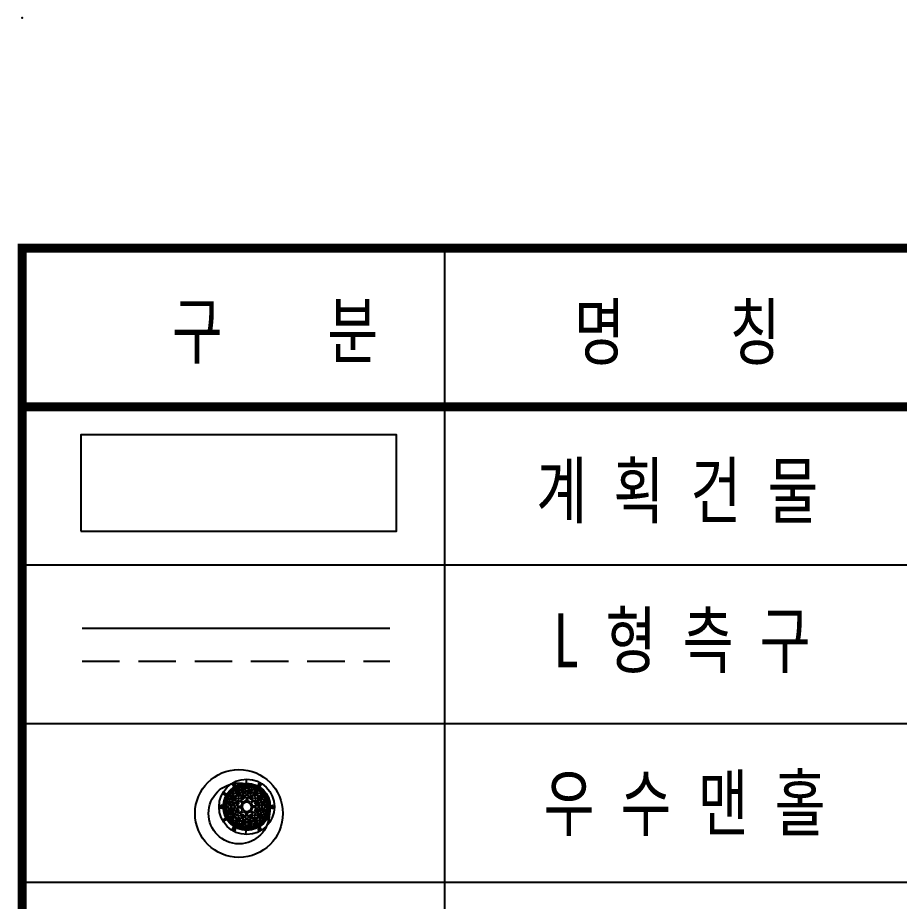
# Model space of a CAD drawing. Header units: millimetres. Extents: x 252222657 to 254795153, y 504225591 to 504550014.
# Drawn here: x 252222657 to 252252033, y 504257620 to 504287051 of the extents above; entities that cross this region are included whole.
import ezdxf
from ezdxf.enums import TextEntityAlignment as Align

# ---------------------------------------------------------------- set-up
doc = ezdxf.new("R2010")
doc.units = ezdxf.units.MM
doc.set_wipeout_variables(frame=1)
doc.linetypes.add('DASHED2', pattern=[0.375, 0.25, -0.125])
doc.linetypes.add('HIDDEN', pattern=[2, 1, -1])
doc.layers.add('0-계획-범례', color=7, linetype='Continuous')
doc.layers.add('k-시트문자', color=7, linetype='Continuous')
doc.styles.add('울릉도M', font='')
doc.styles.get('울릉도M').set_extended_font_data('DotumChe')

# ---------------------------------------------------------------- blocks, each defined once
blk = doc.blocks.new('A$C2EBA0C70')
at = {"layer": '0-계획-범례', "color": 251}
for p, q in [((0.912, 1.641), (0.822, 1.59)), ((0.871, 1.637), (0.845, 1.622)), ((0.887, 1.608), (0.861, 1.593)), ((1.135, 1.737), (1.135, 1.646)), ((1.438, 1.591), (1.413, 1.607)), ((1.455, 1.62), (1.429, 1.635)), ((0.609, 1.418), (0.688, 1.372)), ((0.624, 1.444), (0.703, 1.398)), ((0.78, 1.381), (0.81, 1.362)), ((0.821, 1.431), (0.863, 1.388)), ((0.842, 1.452), (0.884, 1.409)), ((0.892, 1.492), (0.911, 1.463)), ((0.9, 1.393), (0.937, 1.356)), ((0.91, 1.505), (0.93, 1.475)), ((0.951, 1.403), (0.966, 1.38)), ((0.99, 1.479), (0.967, 1.534)), ((0.97, 1.415), (0.985, 1.392)), ((1.011, 1.487), (0.988, 1.543)), ((1.018, 1.409), (0.998, 1.458)), ((1.039, 1.418), (1.019, 1.466)), ((1.037, 1.363), (1.027, 1.388)), ((1.058, 1.371), (1.048, 1.397)), ((1.049, 1.561), (1.056, 1.527)), ((1.07, 1.456), (1.075, 1.429)), ((1.071, 1.566), (1.078, 1.531)), ((1.092, 1.461), (1.097, 1.433)), ((1.134, 1.49), (1.134, 1.437)), ((1.134, 1.415), (1.134, 1.362)), ((1.135, 1.554), (1.135, 1.512)), ((1.164, 1.49), (1.164, 1.437)), ((1.164, 1.414), (1.164, 1.362)), ((1.165, 1.554), (1.165, 1.512)), ((1.207, 1.46), (1.202, 1.433)), ((1.228, 1.565), (1.221, 1.531)), ((1.229, 1.456), (1.224, 1.428)), ((1.24, 1.371), (1.251, 1.396)), ((1.25, 1.561), (1.243, 1.526)), ((1.259, 1.417), (1.28, 1.466)), ((1.261, 1.362), (1.271, 1.388)), ((1.28, 1.408), (1.3, 1.457)), ((1.288, 1.486), (1.311, 1.542)), ((1.309, 1.478), (1.332, 1.533)), ((1.329, 1.414), (1.313, 1.391)), ((1.348, 1.402), (1.332, 1.378)), ((1.398, 1.392), (1.361, 1.355)), ((1.389, 1.503), (1.369, 1.474)), ((1.407, 1.491), (1.387, 1.461)), ((1.457, 1.45), (1.414, 1.408)), ((1.478, 1.429), (1.435, 1.386)), ((1.518, 1.379), (1.489, 1.359)), ((0.705, 1.202), (0.74, 1.195)), ((0.71, 1.224), (0.745, 1.217)), ((0.784, 1.262), (0.729, 1.285)), ((0.793, 1.283), (0.737, 1.306)), ((0.768, 1.363), (0.797, 1.343)), ((0.854, 1.233), (0.805, 1.254)), ((0.81, 1.181), (0.838, 1.176)), ((0.862, 1.254), (0.814, 1.274)), ((0.815, 1.203), (0.842, 1.198)), ((0.856, 1.303), (0.88, 1.287)), ((0.869, 1.322), (0.892, 1.306)), ((0.9, 1.214), (0.874, 1.225)), ((0.879, 1.372), (0.916, 1.335)), ((0.909, 1.235), (0.883, 1.245)), ((0.932, 1.319), (0.969, 1.282)), ((0.953, 1.34), (0.99, 1.303)), ((0.985, 1.266), (1.048, 1.202)), ((1.006, 1.287), (1.07, 1.223)), ((1.134, 1.339), (1.134, 1.249)), ((1.164, 1.339), (1.164, 1.249)), ((1.292, 1.286), (1.228, 1.222)), ((1.313, 1.265), (1.249, 1.201)), ((1.345, 1.339), (1.308, 1.302)), ((1.366, 1.318), (1.329, 1.281)), ((1.419, 1.371), (1.382, 1.334)), ((1.389, 1.233), (1.414, 1.244)), ((1.397, 1.212), (1.423, 1.223)), ((1.429, 1.32), (1.405, 1.304)), ((1.441, 1.301), (1.418, 1.285)), ((1.435, 1.252), (1.484, 1.272)), ((1.444, 1.232), (1.492, 1.251)), ((1.482, 1.201), (1.455, 1.196)), ((1.487, 1.179), (1.459, 1.174)), ((1.531, 1.36), (1.501, 1.341)), ((1.505, 1.281), (1.56, 1.304)), ((1.513, 1.26), (1.569, 1.283)), ((1.587, 1.222), (1.553, 1.215)), ((1.592, 1.2), (1.557, 1.193)), ((0.564, 1.139), (0.564, 1.109)), ((0.581, 1.177), (0.58, 1.074)), ((0.597, 1.139), (0.597, 1.109)), ((0.699, 1.139), (0.759, 1.139)), ((0.699, 1.109), (0.759, 1.109)), ((0.705, 1.045), (0.74, 1.052)), ((0.709, 1.023), (0.744, 1.03)), ((0.783, 0.985), (0.728, 0.962)), ((0.781, 1.139), (0.834, 1.138)), ((0.781, 1.109), (0.834, 1.108)), ((0.853, 1.013), (0.804, 0.993)), ((0.81, 1.066), (0.838, 1.071)), ((0.861, 0.992), (0.813, 0.972)), ((0.814, 1.044), (0.842, 1.049)), ((0.856, 1.138), (0.909, 1.138)), ((0.856, 1.108), (0.909, 1.108)), ((0.899, 1.032), (0.874, 1.022)), ((0.908, 1.011), (0.882, 1.001)), ((0.931, 1.138), (1.022, 1.138)), ((0.931, 1.108), (1.022, 1.108)), ((0.984, 0.98), (1.048, 1.044)), ((1.005, 0.959), (1.069, 1.022)), ((1.133, 0.905), (1.133, 0.996)), ((1.163, 0.905), (1.163, 0.996)), ((1.291, 0.958), (1.227, 1.022)), ((1.312, 0.979), (1.248, 1.043)), ((1.365, 1.137), (1.275, 1.137)), ((1.365, 1.107), (1.275, 1.107)), ((1.44, 1.136), (1.388, 1.137)), ((1.44, 1.106), (1.388, 1.107)), ((1.388, 1.01), (1.414, 0.999)), ((1.397, 1.031), (1.422, 1.02)), ((1.434, 0.991), (1.483, 0.97)), ((1.443, 1.011), (1.492, 0.991)), ((1.482, 1.042), (1.454, 1.047)), ((1.486, 1.064), (1.459, 1.069)), ((1.516, 1.136), (1.463, 1.136)), ((1.515, 1.106), (1.463, 1.106)), ((1.512, 0.982), (1.568, 0.959)), ((1.598, 1.136), (1.538, 1.136)), ((1.598, 1.106), (1.538, 1.106)), ((1.587, 1.02), (1.552, 1.027)), ((1.591, 1.042), (1.556, 1.049)), ((1.7, 1.106), (1.7, 1.136)), ((1.733, 1.106), (1.733, 1.136)), ((0.607, 0.83), (0.687, 0.875)), ((0.622, 0.804), (0.702, 0.849)), ((0.792, 0.964), (0.736, 0.941)), ((0.766, 0.884), (0.796, 0.904)), ((0.779, 0.866), (0.808, 0.885)), ((0.819, 0.816), (0.861, 0.858)), ((0.84, 0.795), (0.882, 0.837)), ((0.855, 0.944), (0.879, 0.959)), ((0.868, 0.925), (0.891, 0.94)), ((0.877, 0.874), (0.915, 0.911)), ((0.898, 0.853), (0.936, 0.89)), ((0.931, 0.927), (0.968, 0.964)), ((0.949, 0.843), (0.965, 0.866)), ((0.952, 0.906), (0.989, 0.943)), ((0.968, 0.83), (0.984, 0.854)), ((1.017, 0.836), (0.996, 0.788)), ((1.037, 0.828), (1.017, 0.779)), ((1.036, 0.883), (1.025, 0.857)), ((1.057, 0.874), (1.046, 0.848)), ((1.068, 0.789), (1.073, 0.816)), ((1.09, 0.784), (1.095, 0.812)), ((1.132, 0.83), (1.133, 0.883)), ((1.132, 0.755), (1.132, 0.808)), ((1.162, 0.83), (1.163, 0.883)), ((1.162, 0.755), (1.162, 0.808)), ((1.205, 0.784), (1.2, 0.812)), ((1.227, 0.788), (1.222, 0.816)), ((1.238, 0.873), (1.249, 0.848)), ((1.257, 0.827), (1.277, 0.778)), ((1.259, 0.882), (1.27, 0.856)), ((1.278, 0.835), (1.298, 0.787)), ((1.344, 0.905), (1.307, 0.942)), ((1.327, 0.829), (1.311, 0.853)), ((1.365, 0.926), (1.328, 0.963)), ((1.346, 0.842), (1.33, 0.865)), ((1.397, 0.851), (1.359, 0.889)), ((1.418, 0.872), (1.381, 0.91)), ((1.428, 0.923), (1.404, 0.939)), ((1.455, 0.793), (1.412, 0.835)), ((1.44, 0.942), (1.417, 0.958)), ((1.476, 0.814), (1.434, 0.857)), ((1.516, 0.863), (1.487, 0.883)), ((1.529, 0.882), (1.5, 0.902)), ((1.504, 0.962), (1.559, 0.939)), ((0.817, 0.658), (0.906, 0.606)), ((0.842, 0.625), (0.868, 0.61)), ((0.858, 0.653), (0.884, 0.638)), ((0.889, 0.754), (0.909, 0.784)), ((0.908, 0.742), (0.928, 0.771)), ((0.988, 0.767), (0.964, 0.711)), ((1.008, 0.758), (0.985, 0.703)), ((1.046, 0.684), (1.053, 0.719)), ((1.068, 0.679), (1.075, 0.714)), ((1.131, 0.508), (1.132, 0.599)), ((1.132, 0.691), (1.132, 0.733)), ((1.162, 0.691), (1.162, 0.733)), ((1.226, 0.679), (1.219, 0.714)), ((1.248, 0.683), (1.241, 0.718)), ((1.286, 0.757), (1.309, 0.702)), ((1.307, 0.766), (1.33, 0.71)), ((1.386, 0.74), (1.367, 0.77)), ((1.405, 0.753), (1.385, 0.782)), ((1.41, 0.637), (1.436, 0.651)), ((1.426, 0.608), (1.452, 0.623))]:
    blk.add_line(p, q, dxfattribs=at)
at = {"layer": '0-계획-범례', "color": 251, "const_width": 0.0075}
for points in [[(1.105, 1.606, 0.911436), (1.102, 0.639, 0.911436)], [(1.195, 1.605, -0.911436), (1.192, 0.639, -0.911436)]]:
    blk.add_lwpolyline(points, format="xyb", dxfattribs=at)
at = {"layer": '0-계획-범례', "color": 2}
for radius in [0.975, 0.675]:
    blk.add_circle((0.975, 0.975), radius, dxfattribs=at)
at = {"layer": '0-계획-범례', "color": 251}
for centre, radius in [((1.148, 1.122), 0.615), ((1.148, 1.122), 0.523), ((1.148, 1.122), 0.49), ((1.148, 1.122), 0.45), ((0.94, 1.439), 0.015), ((1.074, 1.494), 0.015), ((1.225, 1.493), 0.015), ((1.358, 1.438), 0.015), ((0.777, 1.199), 0.015), ((0.833, 1.332), 0.015), ((0.937, 1.211), 0.015), ((1.061, 1.334), 0.015), ((1.237, 1.333), 0.015), ((1.36, 1.209), 0.015), ((1.465, 1.33), 0.015), ((1.52, 1.197), 0.015), ((0.777, 1.048), 0.015), ((0.937, 1.035), 0.015), ((1.359, 1.034), 0.015), ((1.519, 1.045), 0.015), ((0.832, 0.914), 0.015), ((0.938, 0.807), 0.015), ((1.06, 0.911), 0.015), ((1.235, 0.911), 0.015), ((1.356, 0.806), 0.015), ((1.464, 0.913), 0.015), ((1.071, 0.752), 0.015), ((1.223, 0.751), 0.015)]:
    blk.add_circle(centre, radius, dxfattribs=at)
for centre, radius, start, end in [((1.148, 1.122), 0.48, 95.1287, 264.5174), ((0.853, 1.608), 0.0165, 119.823, 299.823), ((0.879, 1.622), 0.0165, 299.823, 119.823), ((1.148, 1.122), 0.45, 95.4089, 99.8794), ((1.15, 1.613), 0.0461, 195.6192, 344.0268), ((1.15, 1.613), 0.0611, 224.0509, 255.6181), ((1.15, 1.613), 0.0611, 284.028, 315.5952), ((1.148, 1.122), 0.48, 275.1287, 84.5174), ((1.148, 1.122), 0.45, 79.7667, 84.2372), ((1.421, 1.621), 0.0165, 59.823, 239.823), ((1.447, 1.606), 0.0165, 239.823, 59.823), ((1.148, 1.122), 0.45, 136.7332, 144.8794), ((1.148, 1.122), 0.45, 124.7667, 132.9128), ((1.148, 1.122), 0.39, 137.0273, 141.022), ((1.148, 1.122), 0.39, 128.6241, 132.6188), ((1.148, 1.122), 0.367, 128.7851, 132.4838), ((0.94, 1.439), 0.0375, 141.031, 198.5185), ((1.148, 1.122), 0.45, 113.7556, 121.9016), ((0.94, 1.439), 0.0375, 233.474, 286.1158), ((0.94, 1.439), 0.0375, 48.0599, 106.1158), ((1.148, 1.122), 0.315, 125.2782, 132.0936), ((1.148, 1.122), 0.292, 114.5273, 131.8835), ((1.148, 1.122), 0.39, 113.976, 117.9543), ((0.94, 1.439), 0.0375, 321.031, 13.1044), ((1.148, 1.122), 0.367, 114.0773, 117.7933), ((1.148, 1.122), 0.315, 114.3697, 121.1847), ((1.148, 1.122), 0.45, 102.7445, 110.8905), ((1.148, 1.122), 0.39, 106.6917, 110.67), ((1.148, 1.122), 0.367, 106.8527, 110.5688), ((1.074, 1.494), 0.0375, 118.5303, 176.5862), ((1.148, 1.122), 0.315, 103.4613, 110.2763), ((1.074, 1.494), 0.0375, 211.5417, 263.6151), ((1.148, 1.122), 0.292, 92.7626, 110.1188), ((1.074, 1.494), 0.0375, 26.1275, 83.6151), ((1.074, 1.494), 0.0375, 298.5303, 351.1721), ((1.148, 1.122), 0.315, 92.5524, 99.3678), ((1.148, 1.122), 0.39, 92.0273, 96.022), ((1.148, 1.122), 0.367, 92.1623, 95.861), ((1.148, 1.122), 0.367, 83.7851, 87.4838), ((1.148, 1.122), 0.315, 80.2782, 87.0936), ((1.148, 1.122), 0.292, 69.5273, 86.8835), ((1.148, 1.122), 0.39, 83.6241, 87.6188), ((1.225, 1.493), 0.0375, 188.474, 241.1158), ((1.225, 1.493), 0.0375, 96.031, 153.5185), ((1.148, 1.122), 0.315, 69.3697, 76.1847), ((1.225, 1.493), 0.0375, 276.031, 328.1044), ((1.225, 1.493), 0.0375, 3.0599, 61.1158), ((1.148, 1.122), 0.45, 68.7556, 76.9016), ((1.148, 1.122), 0.367, 69.0773, 72.7933), ((1.148, 1.122), 0.39, 68.976, 72.9543), ((1.148, 1.122), 0.292, 47.7626, 65.1188), ((1.148, 1.122), 0.315, 58.4613, 65.2763), ((1.148, 1.122), 0.367, 61.8527, 65.5688), ((1.148, 1.122), 0.39, 61.6917, 65.67), ((1.358, 1.438), 0.0375, 166.5417, 218.6151), ((1.148, 1.122), 0.45, 57.7445, 65.8905), ((1.148, 1.122), 0.315, 47.5524, 54.3678), ((1.358, 1.438), 0.0375, 73.5303, 131.5862), ((1.358, 1.438), 0.0375, 253.5303, 306.1721), ((1.148, 1.122), 0.367, 47.1623, 50.861), ((1.358, 1.438), 0.0375, 341.1275, 38.6151), ((1.148, 1.122), 0.39, 47.0273, 51.022), ((1.148, 1.122), 0.45, 46.7332, 54.8794), ((1.148, 1.122), 0.39, 38.6241, 42.6188), ((1.148, 1.122), 0.45, 34.7667, 42.9128), ((1.148, 1.122), 0.45, 169.7667, 177.9128), ((1.148, 1.122), 0.45, 158.7556, 166.9016), ((1.148, 1.122), 0.45, 147.7445, 155.8905), ((0.777, 1.199), 0.0375, 186.031, 243.5185), ((0.777, 1.199), 0.0375, 93.0599, 151.1158), ((1.148, 1.122), 0.39, 158.976, 162.9543), ((0.777, 1.199), 0.0375, 278.474, 331.1158), ((1.148, 1.122), 0.39, 151.6917, 155.67), ((0.833, 1.332), 0.0375, 163.5303, 221.5862), ((1.148, 1.122), 0.367, 159.0773, 162.7933), ((0.777, 1.199), 0.0375, 6.031, 58.1044), ((0.833, 1.332), 0.0375, 71.1275, 128.6151), ((1.148, 1.122), 0.367, 151.8527, 155.5688), ((0.833, 1.332), 0.0375, 256.5417, 308.6151), ((1.148, 1.122), 0.315, 159.3697, 166.1847), ((1.148, 1.122), 0.292, 159.5273, 176.8835), ((1.148, 1.122), 0.315, 148.4613, 155.2763), ((1.148, 1.122), 0.367, 137.1623, 140.861), ((0.833, 1.332), 0.0375, 343.5303, 36.1721), ((1.148, 1.122), 0.292, 137.7626, 155.1188), ((1.148, 1.122), 0.315, 137.5524, 144.3678), ((0.937, 1.211), 0.0375, 174.7806, 234.2961), ((0.937, 1.211), 0.0375, 80.35, 139.8654), ((1.148, 1.122), 0.24, 166.0791, 176.2397), ((0.937, 1.211), 0.0375, 269.322, 45.324), ((1.148, 1.122), 0.24, 138.4064, 148.5669), ((1.148, 1.122), 0.217, 138.7776, 148.1242), ((1.148, 1.122), 0.24, 121.0791, 131.2397), ((1.148, 1.122), 0.217, 121.5218, 130.8685), ((1.148, 1.122), 0.127, 141.5794, 173.0667), ((1.061, 1.334), 0.0375, 129.7806, 189.2961), ((1.061, 1.334), 0.0375, 224.322, 0.324), ((1.148, 1.122), 0.105, 89.823, 269.823), ((1.061, 1.334), 0.0375, 35.35, 94.8654), ((1.148, 1.122), 0.127, 96.5794, 128.0667), ((1.148, 1.122), 0.24, 93.4064, 103.5669), ((1.148, 1.122), 0.217, 93.7776, 103.1242), ((1.148, 1.122), 0.105, 269.823, 89.823), ((1.148, 1.122), 0.24, 76.0791, 86.2397), ((1.148, 1.122), 0.217, 76.5218, 85.8685), ((1.148, 1.122), 0.127, 51.5794, 83.0667), ((1.237, 1.333), 0.0375, 179.322, 315.324), ((1.237, 1.333), 0.0375, 84.7806, 144.2961), ((1.148, 1.122), 0.127, 6.5794, 38.0667), ((1.237, 1.333), 0.0375, 350.35, 49.8654), ((1.148, 1.122), 0.217, 48.7776, 58.1242), ((1.148, 1.122), 0.24, 48.4064, 58.5669), ((1.148, 1.122), 0.217, 31.5218, 40.8685), ((1.36, 1.209), 0.0375, 134.322, 270.324), ((1.148, 1.122), 0.24, 31.0791, 41.2397), ((1.36, 1.209), 0.0375, 39.7806, 99.2961), ((1.148, 1.122), 0.292, 24.5273, 41.8835), ((1.148, 1.122), 0.315, 35.2782, 42.0936), ((1.36, 1.209), 0.0375, 305.35, 4.8654), ((1.148, 1.122), 0.24, 3.4064, 13.5669), ((1.148, 1.122), 0.315, 24.3697, 31.1847), ((1.148, 1.122), 0.367, 38.7851, 42.4838), ((1.148, 1.122), 0.292, 2.7626, 20.1188), ((1.465, 1.33), 0.0375, 143.474, 196.1158), ((1.465, 1.33), 0.0375, 231.031, 283.1044), ((1.148, 1.122), 0.315, 13.4613, 20.2763), ((1.465, 1.33), 0.0375, 51.031, 108.5185), ((1.148, 1.122), 0.367, 24.0773, 27.7933), ((1.52, 1.197), 0.0375, 121.5417, 173.6151), ((1.52, 1.197), 0.0375, 208.5303, 261.1721), ((1.148, 1.122), 0.367, 16.8527, 20.5688), ((1.465, 1.33), 0.0375, 318.0599, 16.1158), ((1.148, 1.122), 0.39, 23.976, 27.9543), ((1.148, 1.122), 0.39, 16.6917, 20.67), ((1.52, 1.197), 0.0375, 28.5303, 86.5862), ((1.148, 1.122), 0.45, 23.7556, 31.9016), ((1.52, 1.197), 0.0375, 296.1275, 353.6151), ((1.148, 1.122), 0.45, 12.7445, 20.8905), ((1.148, 1.122), 0.45, 1.7332, 9.8794), ((0.581, 1.139), 0.0165, 359.823, 179.823), ((0.58, 1.109), 0.0165, 179.823, 359.823), ((1.148, 1.122), 0.45, 181.7332, 189.8794), ((1.148, 1.122), 0.45, 192.7445, 200.8905), ((0.777, 1.048), 0.0375, 116.1275, 173.6151), ((0.777, 1.048), 0.0375, 208.5303, 266.5862), ((1.148, 1.122), 0.39, 173.6241, 177.6188), ((1.148, 1.122), 0.39, 182.0273, 186.022), ((1.148, 1.122), 0.39, 196.6917, 200.67), ((1.148, 1.122), 0.367, 173.7851, 177.4838), ((1.148, 1.122), 0.367, 182.1623, 185.861), ((0.777, 1.048), 0.0375, 28.5303, 81.1721), ((0.777, 1.048), 0.0375, 301.5417, 353.6151), ((1.148, 1.122), 0.367, 196.8527, 200.5688), ((1.148, 1.122), 0.315, 170.2782, 177.0936), ((1.148, 1.122), 0.315, 182.5524, 189.3678), ((1.148, 1.122), 0.315, 193.4613, 200.2763), ((1.148, 1.122), 0.292, 182.7626, 200.1188), ((1.148, 1.122), 0.315, 204.3697, 211.1847), ((1.148, 1.122), 0.292, 204.5273, 221.8835), ((0.937, 1.035), 0.0375, 125.35, 184.8654), ((0.937, 1.035), 0.0375, 219.7806, 279.2961), ((1.148, 1.122), 0.24, 183.4064, 193.5669), ((1.148, 1.122), 0.217, 166.5218, 175.8685), ((1.148, 1.122), 0.217, 183.7776, 193.1242), ((0.937, 1.035), 0.0375, 314.322, 90.324), ((1.148, 1.122), 0.24, 211.0791, 221.2397), ((1.148, 1.122), 0.217, 211.5218, 220.8685), ((1.148, 1.122), 0.127, 186.5794, 218.0667), ((1.148, 1.122), 0.127, 231.5794, 263.0667), ((1.148, 1.122), 0.127, 276.5794, 308.0667), ((1.148, 1.122), 0.127, 321.5794, 353.0667), ((1.148, 1.122), 0.217, 318.7776, 328.1242), ((1.359, 1.034), 0.0375, 89.322, 225.324), ((1.148, 1.122), 0.24, 318.4064, 328.5669), ((1.359, 1.034), 0.0375, 260.35, 319.8654), ((1.148, 1.122), 0.217, 3.7776, 13.1242), ((1.148, 1.122), 0.217, 346.5218, 355.8685), ((1.148, 1.122), 0.292, 317.7626, 335.1188), ((1.148, 1.122), 0.24, 346.0791, 356.2397), ((1.359, 1.034), 0.0375, 354.7806, 54.2961), ((1.148, 1.122), 0.315, 328.4613, 335.2763), ((1.148, 1.122), 0.292, 339.5273, 356.8835), ((1.148, 1.122), 0.315, 339.3697, 346.1847), ((1.148, 1.122), 0.315, 2.5524, 9.3678), ((1.148, 1.122), 0.315, 350.2782, 357.0936), ((1.519, 1.045), 0.0375, 186.031, 238.1044), ((1.519, 1.045), 0.0375, 98.474, 151.1158), ((1.148, 1.122), 0.367, 339.0773, 342.7933), ((1.148, 1.122), 0.39, 338.976, 342.9543), ((1.148, 1.122), 0.367, 2.1623, 5.861), ((1.148, 1.122), 0.367, 353.7851, 357.4838), ((1.519, 1.045), 0.0375, 273.0599, 331.1158), ((1.148, 1.122), 0.39, 2.0273, 6.022), ((1.148, 1.122), 0.39, 353.6241, 357.6188), ((1.519, 1.045), 0.0375, 6.031, 63.5185), ((1.148, 1.122), 0.45, 338.7556, 346.9016), ((1.148, 1.122), 0.45, 349.7667, 357.9128), ((1.716, 1.136), 0.0165, 359.823, 179.823), ((1.716, 1.106), 0.0165, 179.823, 359.823), ((1.148, 1.122), 0.45, 203.7556, 211.9016), ((1.148, 1.122), 0.45, 214.7667, 222.9128), ((1.148, 1.122), 0.39, 203.976, 207.9543), ((0.832, 0.914), 0.0375, 138.0599, 196.1158), ((0.832, 0.914), 0.0375, 231.031, 288.5185), ((1.148, 1.122), 0.367, 204.0773, 207.7933), ((0.832, 0.914), 0.0375, 51.031, 103.1044), ((1.148, 1.122), 0.45, 226.7332, 234.8794), ((1.148, 1.122), 0.39, 218.6241, 222.6188), ((0.832, 0.914), 0.0375, 323.474, 16.1158), ((1.148, 1.122), 0.367, 218.7851, 222.4838), ((1.148, 1.122), 0.39, 227.0273, 231.022), ((1.148, 1.122), 0.315, 215.2782, 222.0936), ((1.148, 1.122), 0.367, 227.1623, 230.861), ((0.938, 0.807), 0.0375, 161.1275, 218.6151), ((0.938, 0.807), 0.0375, 73.5303, 126.1721), ((1.148, 1.122), 0.315, 227.5524, 234.3678), ((1.148, 1.122), 0.292, 227.7626, 245.1188), ((0.938, 0.807), 0.0375, 346.5417, 38.6151), ((1.148, 1.122), 0.367, 241.8527, 245.5688), ((1.148, 1.122), 0.315, 238.4613, 245.2763), ((1.148, 1.122), 0.24, 228.4064, 238.5669), ((1.148, 1.122), 0.217, 228.7776, 238.1242), ((1.06, 0.911), 0.0375, 170.35, 229.8654), ((1.06, 0.911), 0.0375, 359.322, 135.324), ((1.148, 1.122), 0.315, 249.3697, 256.1847), ((1.071, 0.752), 0.0375, 96.031, 148.1044), ((1.148, 1.122), 0.292, 249.5273, 266.8835), ((1.06, 0.911), 0.0375, 264.7806, 324.2961), ((1.148, 1.122), 0.24, 256.0791, 266.2397), ((1.148, 1.122), 0.315, 260.2782, 267.0936), ((1.148, 1.122), 0.217, 256.5218, 265.8685), ((1.148, 1.122), 0.292, 272.7626, 290.1188), ((1.148, 1.122), 0.315, 272.5524, 279.3678), ((1.148, 1.122), 0.217, 273.7776, 283.1242), ((1.148, 1.122), 0.24, 273.4064, 283.5669), ((1.235, 0.911), 0.0375, 44.322, 180.324), ((1.235, 0.911), 0.0375, 215.35, 274.8654), ((1.148, 1.122), 0.315, 283.4613, 290.2763), ((1.223, 0.751), 0.0375, 31.5417, 83.6151), ((1.235, 0.911), 0.0375, 309.7806, 9.2961), ((1.148, 1.122), 0.217, 301.5218, 310.8685), ((1.148, 1.122), 0.292, 294.5273, 311.8835), ((1.148, 1.122), 0.24, 301.0791, 311.2397), ((1.148, 1.122), 0.315, 294.3697, 301.1847), ((1.148, 1.122), 0.367, 294.0773, 297.7933), ((1.356, 0.806), 0.0375, 141.031, 193.1044), ((1.148, 1.122), 0.315, 305.2782, 312.0936), ((1.356, 0.806), 0.0375, 53.474, 106.1158), ((1.148, 1.122), 0.367, 308.7851, 312.4838), ((1.148, 1.122), 0.315, 317.5524, 324.3678), ((1.356, 0.806), 0.0375, 321.031, 18.5185), ((1.148, 1.122), 0.39, 308.6241, 312.6188), ((1.148, 1.122), 0.45, 304.7667, 312.9128), ((1.148, 1.122), 0.367, 317.1623, 320.861), ((1.464, 0.913), 0.0375, 163.5303, 216.1721), ((1.148, 1.122), 0.39, 317.0273, 321.022), ((1.464, 0.913), 0.0375, 76.5417, 128.6151), ((1.464, 0.913), 0.0375, 251.1275, 308.6151), ((1.148, 1.122), 0.367, 331.8527, 335.5688), ((1.148, 1.122), 0.45, 316.7332, 324.8794), ((1.148, 1.122), 0.39, 331.6917, 335.67), ((1.464, 0.913), 0.0375, 343.5303, 41.5862), ((1.148, 1.122), 0.45, 327.7445, 335.8905), ((0.85, 0.639), 0.0165, 59.823, 239.823), ((0.876, 0.624), 0.0165, 239.823, 59.823), ((1.148, 1.122), 0.45, 237.7445, 245.8905), ((0.938, 0.807), 0.0375, 253.5303, 311.5862), ((1.148, 1.122), 0.39, 241.6917, 245.67), ((1.148, 1.122), 0.45, 248.7556, 256.9016), ((1.148, 1.122), 0.39, 248.976, 252.9543), ((1.148, 1.122), 0.367, 249.0773, 252.7933), ((1.071, 0.752), 0.0375, 183.0599, 241.1158), ((1.148, 1.122), 0.45, 259.7667, 264.2372), ((1.071, 0.752), 0.0375, 276.031, 333.5185), ((1.071, 0.752), 0.0375, 8.474, 61.1158), ((1.147, 0.632), 0.0461, 15.6192, 164.0268), ((1.147, 0.632), 0.0611, 104.028, 135.5952), ((1.148, 1.122), 0.39, 263.6241, 267.6188), ((1.148, 1.122), 0.367, 263.7851, 267.4838), ((1.148, 1.122), 0.367, 272.1623, 275.861), ((1.148, 1.122), 0.39, 272.0273, 276.022), ((1.147, 0.632), 0.0611, 44.0509, 75.6181), ((1.223, 0.751), 0.0375, 118.5303, 171.1721), ((1.223, 0.751), 0.0375, 206.1275, 263.6151), ((1.148, 1.122), 0.45, 275.4089, 279.8794), ((1.223, 0.751), 0.0375, 298.5303, 356.5862), ((1.148, 1.122), 0.45, 282.7445, 290.8905), ((1.148, 1.122), 0.367, 286.8527, 290.5688), ((1.148, 1.122), 0.39, 286.6917, 290.67), ((1.148, 1.122), 0.39, 293.976, 297.9543), ((1.148, 1.122), 0.45, 293.7556, 301.9016), ((1.356, 0.806), 0.0375, 228.0599, 286.1158), ((1.418, 0.622), 0.0165, 119.823, 299.823), ((1.444, 0.637), 0.0165, 299.823, 119.823)]:
    blk.add_arc(centre, radius, start, end, dxfattribs=at)

msp = doc.modelspace()

# ---------------------------------------------------------------- wipeouts: each hides what was drawn before it
at = {"color": 250, "linetype": 'Continuous'}
msp.add_wipeout([(252222806.85, 504226557.69), (252222806.85, 504287050.71), (252384188.28, 504287050.71), (252384188.28, 504226557.69)], dxfattribs=at).translate(0, 0, 3333.33).dxf.layer = 'k-시트문자'

# ---------------------------------------------------------------- next in the draw order: linework, layer by layer
at = {"layer": '0-계획-범례', "color": 7}
for p, q in [((252236877.77, 504279375.6, 3333.33), (252236877.77, 504226557.69, 3333.33)), ((252303497.56, 504268812.02, 3333.33), (252222806.85, 504268812.02, 3333.33)), ((252303497.57, 504263530.23, 3333.33), (252222806.85, 504263530.23, 3333.33)), ((252303497.57, 504258248.44, 3333.33), (252222806.85, 504258248.44, 3333.33))]:
    msp.add_line(p, q, dxfattribs=at)
at = {"layer": '0-계획-범례', "color": 2}
msp.add_line((252224805.23, 504266716.96, 3333.33), (252235053, 504266716.96, 3333.33), dxfattribs=at)
at = {"layer": '0-계획-범례', "color": 2, "linetype": 'DASHED2', "ltscale": 5000}
msp.add_line((252224805.23, 504265619.32, 3333.33), (252235053, 504265619.32, 3333.33), dxfattribs=at)
at = {"layer": '0-계획-범례', "color": 7, "const_width": 300, "elevation": 3333.33}
for points in [[(252222806.85, 504226557.69), (252222806.85, 504279375.6), (252303497.56, 504279375.6), (252303497.56, 504226557.69), (252222806.85, 504226557.69)], [(252303497.56, 504274093.81), (252222806.85, 504274093.81)]]:
    msp.add_lwpolyline(points, dxfattribs=at)
at = {"layer": '0-계획-범례', "color": 2, "elevation": 3333.33}
msp.add_lwpolyline([(252224758.52, 504269952.86), (252235274.8, 504269952.86), (252235274.8, 504273160.2), (252224758.52, 504273160.2)], close=True, dxfattribs=at)
at = {"layer": 'k-시트문자', "color": 8, "linetype": 'Continuous'}
msp.add_point((252222806.85, 504287050.71, 3333.33), dxfattribs=at)

# ---------------------------------------------------------------- next in the draw order: block references
at = {"layer": '0-계획-범례', "xscale": 1500, "yscale": 1500, "zscale": 1500}
msp.add_blockref('A$C2EBA0C70', (252228567.68, 504259084.41, 3333.33), dxfattribs=at)

# ---------------------------------------------------------------- next in the draw order: texts
at = {"layer": '0-계획-범례', "color": 7, "linetype": 'HIDDEN', "ltscale": 5, "style": '울릉도M', "width": 0.75}
for s, p in [('구    분', (252231231.62, 504276605.81, 3333.33)), ('명    칭', (252244634.11, 504276605.81, 3333.33)), ('계 획 건 물', (252244634.11, 504271324.02, 3333.33))]:
    msp.add_text(s, height=1800, dxfattribs=at).set_placement(p, align=Align.MIDDLE)
for s, p in [('L 형 측 구', (252244789.12, 504266314.07, 3333.33)), ('우 수 맨 홀', (252244873.97, 504260889.33, 3333.33))]:
    msp.add_text(s, height=1800, dxfattribs=at).set_placement(p, align=Align.MIDDLE_CENTER)

doc.saveas('drawing.dxf')
